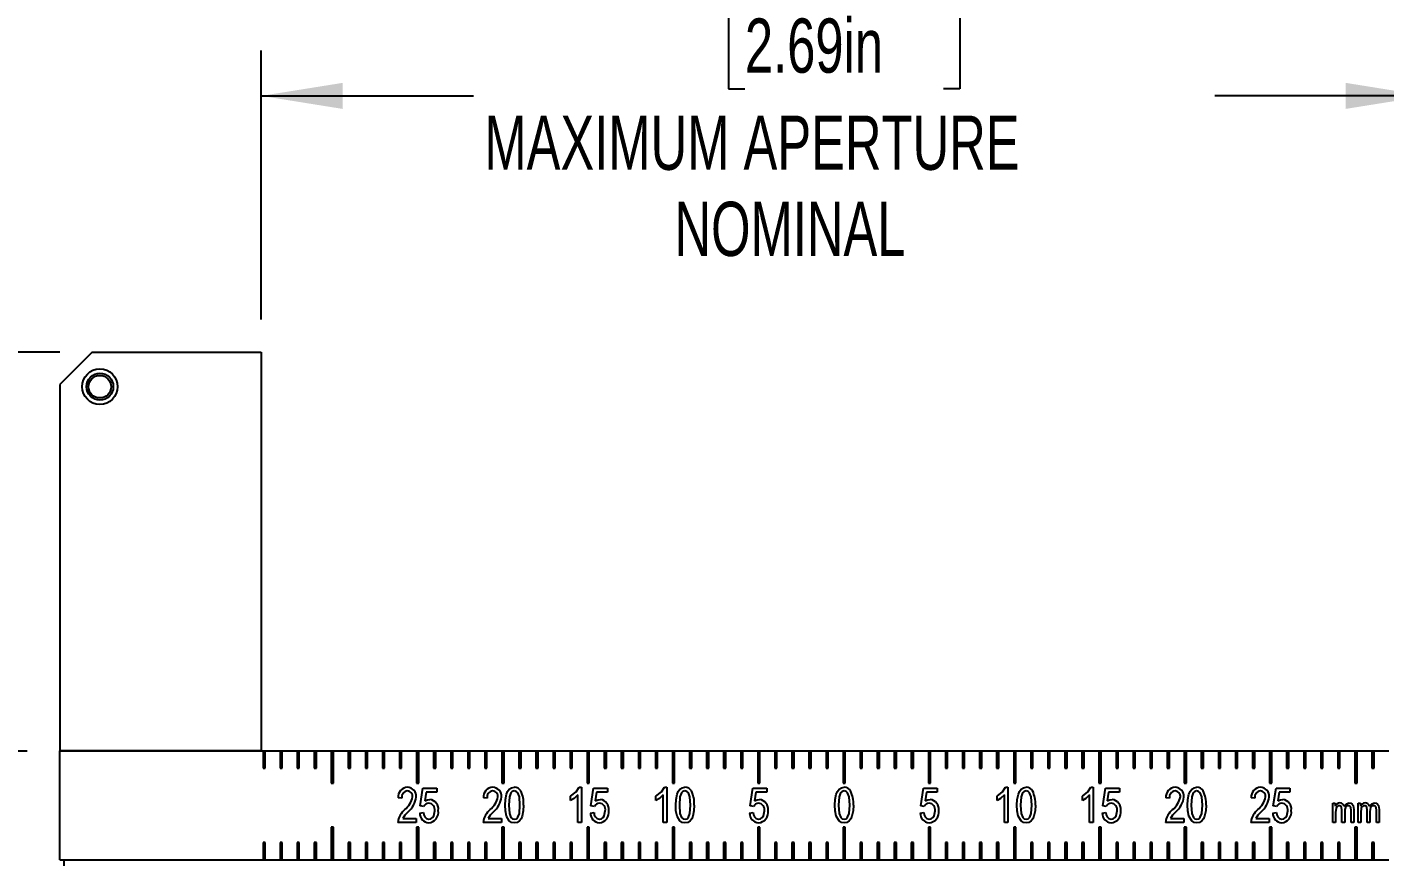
# Model space of a CAD drawing. Extents: x 0 to 278, y 1 to 215.
# Drawn here: x 47.9 to 100.9, y 109.9 to 142.5 of the extents above; entities that cross this region are included whole.
import ezdxf
from ezdxf.enums import TextEntityAlignment as Align

# ---------------------------------------------------------------- set-up
doc = ezdxf.new("R2010")
doc.units = 0
doc.layers.get('0').update_dxf_attribs({"linetype": 'CONTINUOUS'})
doc.dimstyles.new('SLDDIMSTYLE0', dxfattribs={"dimtxt": 2.116667, "dimasz": 3.175, "dimexe": 0, "dimexo": 0.0625, "dimgap": 0.529167, "dimtad": 0, "dimtih": 1, "dimtoh": 1, "dimlfac": 1.5, "dimrnd": 1e-09, "dimzin": 12, "dimsah": 1, "dimcen": 0.09, "dimazin": 3, "dimtfac": 1, "dimtofl": 0, "dimtmove": 0, "dimatfit": 3})

# ---------------------------------------------------------------- blocks, each defined once
blk = doc.blocks.new('_D')
at = {"color": 7, "linetype": 'CONTINUOUS'}
for p, q in [((75.925, 143.444), (75.281, 143.444)), ((75.281, 143.444), (75.281, 140.08)), ((83.682, 143.444), (84.326, 143.444)), ((84.326, 143.444), (84.326, 140.08)), ((57.028, 131.08), (57.028, 141.588)), ((102.579, 131.08), (102.579, 141.588)), ((75.281, 140.08), (75.925, 140.08)), ((84.326, 140.08), (83.682, 140.08)), ((57.028, 139.81), (65.316, 139.81)), ((102.579, 139.81), (94.291, 139.81))]:
    blk.add_line(p, q, dxfattribs=at)
for points in [[(57.028, 139.81), (60.203, 139.302), (60.203, 140.318)], [(102.579, 139.81), (99.404, 140.318), (99.404, 139.302)]]:
    blk.add_solid(points, dxfattribs=at)
at = {"color": 7, "linetype": 'CONTINUOUS', "width": 0.7}
for s, height, p in [('68.3mm', 2.1167, (74.422, 143.873, -4.49)), ('2.69in', 2.1167, (75.925, 140.08, -4.49)), ('MAXIMUM APERTURE', 2.11667, (65.745, 136.288, -4.49)), ('NOMINAL', 2.1167, (73.173, 132.925, -4.49))]:
    blk.add_text(s, height=height, dxfattribs=at).set_placement(p, align=Align.BOTTOM_LEFT)
blk = doc.blocks.new('_D_3')
at = {"color": 7, "linetype": 'CONTINUOUS'}
for p, q in [((49.154, 129.81), (40.111, 129.81)), ((41.889, 129.81), (41.889, 125.813)), ((38.01, 122.021), (37.367, 122.021)), ((37.367, 122.021), (37.367, 118.657)), ((45.768, 122.021), (46.411, 122.021)), ((46.411, 122.021), (46.411, 118.657)), ((37.367, 118.657), (38.01, 118.657)), ((46.411, 118.657), (45.768, 118.657)), ((41.889, 114.231), (41.889, 118.228)), ((47.884, 114.231), (40.111, 114.231))]:
    blk.add_line(p, q, dxfattribs=at)
for points in [[(41.889, 129.81), (41.381, 126.635), (42.397, 126.635)], [(41.889, 114.231), (42.397, 117.406), (41.381, 117.406)]]:
    blk.add_solid(points, dxfattribs=at)
at = {"color": 7, "linetype": 'CONTINUOUS', "width": 0.7}
for s, p in [('23.4mm', (36.507, 122.45, -4.49)), ('0.92in', (38.01, 118.657, -4.49))]:
    blk.add_text(s, height=2.1167, dxfattribs=at).set_placement(p, align=Align.BOTTOM_LEFT)

msp = doc.modelspace()

# ---------------------------------------------------------------- linework, layer by layer
at = {"color": 7, "linetype": 'CONTINUOUS'}
for p, q in [((50.4243, 129.8099), (49.1543, 128.5399)), ((50.4243, 129.8099), (57.0283, 129.8099)), ((57.0283, 129.8099), (57.0283, 114.2313)), ((49.1543, 128.5399), (49.1543, 114.2313)), ((57.0283, 114.2313), (49.1543, 114.2313)), ((49.1543, 109.9846), (49.1543, 114.2313)), ((49.1543, 114.2313), (57.0946, 114.2313)), ((57.0946, 114.2313), (57.0946, 113.5673)), ((57.0946, 114.2313), (57.1793, 114.2313)), ((57.1793, 113.5673), (57.1793, 114.2313)), ((57.1793, 114.2313), (57.7613, 114.2313)), ((57.7613, 114.2313), (57.7613, 113.5673)), ((57.7613, 114.2313), (57.846, 114.2313)), ((57.846, 113.5673), (57.846, 114.2313)), ((57.846, 114.2313), (58.428, 114.2313)), ((58.428, 114.2313), (58.428, 113.5673)), ((58.428, 114.2313), (58.5126, 114.2313)), ((58.5126, 113.5673), (58.5126, 114.2313)), ((58.5126, 114.2313), (59.0946, 114.2313)), ((59.0946, 114.2313), (59.0946, 113.5673)), ((59.0946, 114.2313), (59.1793, 114.2313)), ((59.1793, 113.5673), (59.1793, 114.2313)), ((59.1793, 114.2313), (59.7613, 114.2313)), ((59.7613, 114.2313), (59.7613, 112.9746)), ((59.7613, 114.2313), (59.846, 114.2313)), ((59.846, 112.9746), (59.846, 114.2313)), ((59.846, 114.2313), (60.428, 114.2313)), ((60.428, 114.2313), (60.428, 113.5673)), ((60.428, 114.2313), (60.5126, 114.2313)), ((60.5126, 113.5673), (60.5126, 114.2313)), ((60.5126, 114.2313), (61.0946, 114.2313)), ((61.0946, 114.2313), (61.0946, 113.5673)), ((61.0946, 114.2313), (61.1793, 114.2313)), ((61.1793, 113.5673), (61.1793, 114.2313)), ((61.1793, 114.2313), (61.7613, 114.2313)), ((61.7613, 114.2313), (61.7613, 113.5673)), ((61.7613, 114.2313), (61.846, 114.2313)), ((61.846, 113.5673), (61.846, 114.2313)), ((61.846, 114.2313), (62.428, 114.2313)), ((62.428, 114.2313), (62.428, 113.5673)), ((62.428, 114.2313), (62.5126, 114.2313)), ((62.5126, 113.5673), (62.5126, 114.2313)), ((62.5126, 114.2313), (63.0946, 114.2313)), ((63.0946, 114.2313), (63.0946, 112.9746)), ((63.0946, 114.2313), (63.1793, 114.2313)), ((63.1793, 112.9746), (63.1793, 114.2313)), ((63.1793, 114.2313), (63.7613, 114.2313)), ((63.7613, 114.2313), (63.7613, 113.5673)), ((63.7613, 114.2313), (63.846, 114.2313)), ((63.846, 113.5673), (63.846, 114.2313)), ((63.846, 114.2313), (64.428, 114.2313)), ((64.428, 114.2313), (64.428, 113.5673)), ((64.428, 114.2313), (64.5126, 114.2313)), ((64.5126, 113.5673), (64.5126, 114.2313)), ((64.5126, 114.2313), (65.0946, 114.2313)), ((65.0946, 114.2313), (65.0946, 113.5673)), ((65.0946, 114.2313), (65.1793, 114.2313)), ((65.1793, 113.5673), (65.1793, 114.2313)), ((65.1793, 114.2313), (65.7613, 114.2313)), ((65.7613, 114.2313), (65.7613, 113.5673)), ((65.7613, 114.2313), (65.846, 114.2313)), ((65.846, 113.5673), (65.846, 114.2313)), ((65.846, 114.2313), (66.428, 114.2313)), ((66.428, 114.2313), (66.428, 112.9746)), ((66.428, 114.2313), (66.5126, 114.2313)), ((66.5126, 112.9746), (66.5126, 114.2313)), ((66.5126, 114.2313), (67.0946, 114.2313)), ((67.0946, 114.2313), (67.0946, 113.5673)), ((67.0946, 114.2313), (67.1793, 114.2313)), ((67.1793, 113.5673), (67.1793, 114.2313)), ((67.1793, 114.2313), (67.7613, 114.2313)), ((67.7613, 114.2313), (67.7613, 113.5673)), ((67.7613, 114.2313), (67.846, 114.2313)), ((67.846, 113.5673), (67.846, 114.2313)), ((67.846, 114.2313), (68.428, 114.2313)), ((68.428, 114.2313), (68.428, 113.5673)), ((68.428, 114.2313), (68.5126, 114.2313)), ((68.5126, 113.5673), (68.5126, 114.2313)), ((68.5126, 114.2313), (69.0946, 114.2313)), ((69.0946, 114.2313), (69.0946, 113.5673)), ((69.0946, 114.2313), (69.1793, 114.2313)), ((69.1793, 113.5673), (69.1793, 114.2313)), ((69.1793, 114.2313), (69.7613, 114.2313)), ((69.7613, 114.2313), (69.7613, 112.9746)), ((69.7613, 114.2313), (69.846, 114.2313)), ((69.846, 112.9746), (69.846, 114.2313)), ((69.846, 114.2313), (70.428, 114.2313)), ((70.428, 114.2313), (70.428, 113.5673)), ((70.428, 114.2313), (70.5126, 114.2313)), ((70.5126, 113.5673), (70.5126, 114.2313)), ((70.5126, 114.2313), (71.0946, 114.2313)), ((71.0946, 114.2313), (71.0946, 113.5673)), ((71.0946, 114.2313), (71.1793, 114.2313)), ((71.1793, 113.5673), (71.1793, 114.2313)), ((71.1793, 114.2313), (71.7613, 114.2313)), ((71.7613, 114.2313), (71.7613, 113.5673)), ((71.7613, 114.2313), (71.846, 114.2313)), ((71.846, 113.5673), (71.846, 114.2313)), ((71.846, 114.2313), (72.428, 114.2313)), ((72.428, 114.2313), (72.428, 113.5673)), ((72.428, 114.2313), (72.5126, 114.2313)), ((72.5126, 113.5673), (72.5126, 114.2313)), ((72.5126, 114.2313), (73.0946, 114.2313)), ((73.0946, 114.2313), (73.0946, 112.9746)), ((73.0946, 114.2313), (73.1793, 114.2313)), ((73.1793, 112.9746), (73.1793, 114.2313)), ((73.1793, 114.2313), (73.7613, 114.2313)), ((73.7613, 114.2313), (73.7613, 113.5673)), ((73.7613, 114.2313), (73.846, 114.2313)), ((73.846, 113.5673), (73.846, 114.2313)), ((73.846, 114.2313), (74.428, 114.2313)), ((74.428, 114.2313), (74.428, 113.5673)), ((74.428, 114.2313), (74.5126, 114.2313)), ((74.5126, 113.5673), (74.5126, 114.2313)), ((74.5126, 114.2313), (75.0946, 114.2313)), ((75.0946, 114.2313), (75.0946, 113.5673)), ((75.0946, 114.2313), (75.1793, 114.2313)), ((75.1793, 113.5673), (75.1793, 114.2313)), ((75.1793, 114.2313), (75.7613, 114.2313)), ((75.7613, 114.2313), (75.7613, 113.5673)), ((75.7613, 114.2313), (75.846, 114.2313)), ((75.846, 113.5673), (75.846, 114.2313)), ((75.846, 114.2313), (76.428, 114.2313)), ((76.428, 114.2313), (76.428, 112.9746)), ((76.428, 114.2313), (76.5126, 114.2313)), ((76.5126, 112.9746), (76.5126, 114.2313)), ((76.5126, 114.2313), (77.0946, 114.2313)), ((77.0946, 114.2313), (77.0946, 113.5673)), ((77.0946, 114.2313), (77.1793, 114.2313)), ((77.1793, 113.5673), (77.1793, 114.2313)), ((77.1793, 114.2313), (77.7613, 114.2313)), ((77.7613, 114.2313), (77.7613, 113.5673)), ((77.7613, 114.2313), (77.846, 114.2313)), ((77.846, 113.5673), (77.846, 114.2313)), ((77.846, 114.2313), (78.428, 114.2313)), ((78.428, 114.2313), (78.428, 113.5673)), ((78.428, 114.2313), (78.5126, 114.2313)), ((78.5126, 113.5673), (78.5126, 114.2313)), ((78.5126, 114.2313), (79.0946, 114.2313)), ((79.0946, 114.2313), (79.0946, 113.5673)), ((79.0946, 114.2313), (79.1793, 114.2313)), ((79.1793, 113.5673), (79.1793, 114.2313)), ((79.1793, 114.2313), (79.7613, 114.2313)), ((79.7613, 114.2313), (79.7613, 112.9746)), ((79.7613, 114.2313), (79.846, 114.2313)), ((79.846, 112.9746), (79.846, 114.2313)), ((79.846, 114.2313), (80.428, 114.2313)), ((80.428, 114.2313), (80.428, 113.5673)), ((80.428, 114.2313), (80.5126, 114.2313)), ((80.5126, 113.5673), (80.5126, 114.2313)), ((80.5126, 114.2313), (81.0946, 114.2313)), ((81.0946, 114.2313), (81.0946, 113.5673)), ((81.0946, 114.2313), (81.1793, 114.2313)), ((81.1793, 113.5673), (81.1793, 114.2313)), ((81.1793, 114.2313), (81.7613, 114.2313)), ((81.7613, 114.2313), (81.7613, 113.5673)), ((81.7613, 114.2313), (81.846, 114.2313)), ((81.846, 113.5673), (81.846, 114.2313)), ((81.846, 114.2313), (82.428, 114.2313)), ((82.428, 114.2313), (82.428, 113.5673)), ((82.428, 114.2313), (82.5126, 114.2313)), ((82.5126, 113.5673), (82.5126, 114.2313)), ((82.5126, 114.2313), (83.0946, 114.2313)), ((83.0946, 114.2313), (83.0946, 112.9746)), ((83.0946, 114.2313), (83.1793, 114.2313)), ((83.1793, 112.9746), (83.1793, 114.2313)), ((83.1793, 114.2313), (83.7613, 114.2313)), ((83.7613, 114.2313), (83.7613, 113.5673)), ((83.7613, 114.2313), (83.846, 114.2313)), ((83.846, 113.5673), (83.846, 114.2313)), ((83.846, 114.2313), (84.428, 114.2313)), ((84.428, 114.2313), (84.428, 113.5673)), ((84.428, 114.2313), (84.5126, 114.2313)), ((84.5126, 113.5673), (84.5126, 114.2313)), ((84.5126, 114.2313), (85.0946, 114.2313)), ((85.0946, 114.2313), (85.0946, 113.5673)), ((85.0946, 114.2313), (85.1793, 114.2313)), ((85.1793, 113.5673), (85.1793, 114.2313)), ((85.1793, 114.2313), (85.7613, 114.2313)), ((85.7613, 114.2313), (85.7613, 113.5673)), ((85.7613, 114.2313), (85.846, 114.2313)), ((85.846, 113.5673), (85.846, 114.2313)), ((85.846, 114.2313), (86.428, 114.2313)), ((86.428, 114.2313), (86.428, 112.9746)), ((86.428, 114.2313), (86.5126, 114.2313)), ((86.5126, 112.9746), (86.5126, 114.2313)), ((86.5126, 114.2313), (87.0946, 114.2313)), ((87.0946, 114.2313), (87.0946, 113.5673)), ((87.0946, 114.2313), (87.1793, 114.2313)), ((87.1793, 113.5673), (87.1793, 114.2313)), ((87.1793, 114.2313), (87.7613, 114.2313)), ((87.7613, 114.2313), (87.7613, 113.5673)), ((87.7613, 114.2313), (87.846, 114.2313)), ((87.846, 113.5673), (87.846, 114.2313)), ((87.846, 114.2313), (88.428, 114.2313)), ((88.428, 114.2313), (88.428, 113.5673)), ((88.428, 114.2313), (88.5126, 114.2313)), ((88.5126, 113.5673), (88.5126, 114.2313)), ((88.5126, 114.2313), (89.0946, 114.2313)), ((89.0946, 114.2313), (89.0946, 113.5673)), ((89.0946, 114.2313), (89.1793, 114.2313)), ((89.1793, 113.5673), (89.1793, 114.2313)), ((89.1793, 114.2313), (89.7613, 114.2313)), ((89.7613, 114.2313), (89.7613, 112.9746)), ((89.7613, 114.2313), (89.846, 114.2313)), ((89.846, 112.9746), (89.846, 114.2313)), ((89.846, 114.2313), (90.428, 114.2313)), ((90.428, 114.2313), (90.428, 113.5673)), ((90.428, 114.2313), (90.5126, 114.2313)), ((90.5126, 113.5673), (90.5126, 114.2313)), ((90.5126, 114.2313), (91.0946, 114.2313)), ((91.0946, 114.2313), (91.0946, 113.5673)), ((91.0946, 114.2313), (91.1793, 114.2313)), ((91.1793, 113.5673), (91.1793, 114.2313)), ((91.1793, 114.2313), (91.7613, 114.2313)), ((91.7613, 114.2313), (91.7613, 113.5673)), ((91.7613, 114.2313), (91.846, 114.2313)), ((91.846, 113.5673), (91.846, 114.2313)), ((91.846, 114.2313), (92.428, 114.2313)), ((92.428, 114.2313), (92.428, 113.5673)), ((92.428, 114.2313), (92.5126, 114.2313)), ((92.5126, 113.5673), (92.5126, 114.2313)), ((92.5126, 114.2313), (93.0946, 114.2313)), ((93.0946, 114.2313), (93.0946, 112.9746)), ((93.0946, 114.2313), (93.1793, 114.2313)), ((93.1793, 112.9746), (93.1793, 114.2313)), ((93.1793, 114.2313), (93.7613, 114.2313)), ((93.7613, 114.2313), (93.7613, 113.5673)), ((93.7613, 114.2313), (93.846, 114.2313)), ((93.846, 113.5673), (93.846, 114.2313)), ((93.846, 114.2313), (94.428, 114.2313)), ((94.428, 114.2313), (94.428, 113.5673)), ((94.428, 114.2313), (94.5126, 114.2313)), ((94.5126, 113.5673), (94.5126, 114.2313)), ((94.5126, 114.2313), (95.0946, 114.2313)), ((95.0946, 114.2313), (95.0946, 113.5673)), ((95.0946, 114.2313), (95.1793, 114.2313)), ((95.1793, 113.5673), (95.1793, 114.2313)), ((95.1793, 114.2313), (95.7613, 114.2313)), ((95.7613, 114.2313), (95.7613, 113.5673)), ((95.7613, 114.2313), (95.846, 114.2313)), ((95.846, 113.5673), (95.846, 114.2313)), ((95.846, 114.2313), (96.428, 114.2313)), ((96.428, 114.2313), (96.428, 112.9746)), ((96.428, 114.2313), (96.5126, 114.2313)), ((96.5126, 112.9746), (96.5126, 114.2313)), ((96.5126, 114.2313), (97.0946, 114.2313)), ((97.0946, 114.2313), (97.0946, 113.5673)), ((97.0946, 114.2313), (97.1793, 114.2313)), ((97.1793, 113.5673), (97.1793, 114.2313)), ((97.1793, 114.2313), (97.7613, 114.2313)), ((97.7613, 114.2313), (97.7613, 113.5673)), ((97.7613, 114.2313), (97.846, 114.2313)), ((97.846, 113.5673), (97.846, 114.2313)), ((97.846, 114.2313), (98.428, 114.2313)), ((98.428, 114.2313), (98.428, 113.5673)), ((98.428, 114.2313), (98.5126, 114.2313)), ((98.5126, 113.5673), (98.5126, 114.2313)), ((98.5126, 114.2313), (99.0946, 114.2313)), ((99.0946, 114.2313), (99.0946, 113.5673)), ((99.0946, 114.2313), (99.1793, 114.2313)), ((99.1793, 113.5673), (99.1793, 114.2313)), ((99.1793, 114.2313), (99.7613, 114.2313)), ((99.7613, 114.2313), (99.7613, 112.9746)), ((99.7613, 114.2313), (99.846, 114.2313)), ((99.846, 112.9746), (99.846, 114.2313)), ((99.846, 114.2313), (100.428, 114.2313)), ((100.428, 114.2313), (100.428, 113.5673)), ((100.428, 114.2313), (100.5126, 114.2313)), ((100.5126, 113.5673), (100.5126, 114.2313)), ((100.5126, 114.2313), (101.0946, 114.2313)), ((57.0946, 113.5673), (57.1793, 113.5673)), ((57.7613, 113.5673), (57.846, 113.5673)), ((58.428, 113.5673), (58.5126, 113.5673)), ((59.0946, 113.5673), (59.1793, 113.5673)), ((60.428, 113.5673), (60.5126, 113.5673)), ((61.0946, 113.5673), (61.1793, 113.5673)), ((61.7613, 113.5673), (61.846, 113.5673)), ((62.428, 113.5673), (62.5126, 113.5673)), ((63.7613, 113.5673), (63.846, 113.5673)), ((64.428, 113.5673), (64.5126, 113.5673)), ((65.0946, 113.5673), (65.1793, 113.5673)), ((65.7613, 113.5673), (65.846, 113.5673)), ((67.0946, 113.5673), (67.1793, 113.5673)), ((67.7613, 113.5673), (67.846, 113.5673)), ((68.428, 113.5673), (68.5126, 113.5673)), ((69.0946, 113.5673), (69.1793, 113.5673)), ((70.428, 113.5673), (70.5126, 113.5673)), ((71.0946, 113.5673), (71.1793, 113.5673)), ((71.7613, 113.5673), (71.846, 113.5673)), ((72.428, 113.5673), (72.5126, 113.5673)), ((73.7613, 113.5673), (73.846, 113.5673)), ((74.428, 113.5673), (74.5126, 113.5673)), ((75.0946, 113.5673), (75.1793, 113.5673)), ((75.7613, 113.5673), (75.846, 113.5673)), ((77.0946, 113.5673), (77.1793, 113.5673)), ((77.7613, 113.5673), (77.846, 113.5673)), ((78.428, 113.5673), (78.5126, 113.5673)), ((79.0946, 113.5673), (79.1793, 113.5673)), ((80.428, 113.5673), (80.5126, 113.5673)), ((81.0946, 113.5673), (81.1793, 113.5673)), ((81.7613, 113.5673), (81.846, 113.5673)), ((82.428, 113.5673), (82.5126, 113.5673)), ((83.7613, 113.5673), (83.846, 113.5673)), ((84.428, 113.5673), (84.5126, 113.5673)), ((85.0946, 113.5673), (85.1793, 113.5673)), ((85.7613, 113.5673), (85.846, 113.5673)), ((87.0946, 113.5673), (87.1793, 113.5673)), ((87.7613, 113.5673), (87.846, 113.5673)), ((88.428, 113.5673), (88.5126, 113.5673)), ((89.0946, 113.5673), (89.1793, 113.5673)), ((90.428, 113.5673), (90.5126, 113.5673)), ((91.0946, 113.5673), (91.1793, 113.5673)), ((91.7613, 113.5673), (91.846, 113.5673)), ((92.428, 113.5673), (92.5126, 113.5673)), ((93.7613, 113.5673), (93.846, 113.5673)), ((94.428, 113.5673), (94.5126, 113.5673)), ((95.0946, 113.5673), (95.1793, 113.5673)), ((95.7613, 113.5673), (95.846, 113.5673)), ((97.0946, 113.5673), (97.1793, 113.5673)), ((97.7613, 113.5673), (97.846, 113.5673)), ((98.428, 113.5673), (98.5126, 113.5673)), ((99.0946, 113.5673), (99.1793, 113.5673)), ((100.428, 113.5673), (100.5126, 113.5673)), ((59.7613, 112.9746), (59.846, 112.9746)), ((63.0946, 112.9746), (63.1793, 112.9746)), ((63.2403, 112.0838), (63.3459, 112.7779)), ((63.3459, 112.7779), (63.8913, 112.7779)), ((63.4638, 112.6196), (63.4129, 112.2851)), ((63.8913, 112.6196), (63.4638, 112.6196)), ((63.8913, 112.7779), (63.8913, 112.6196)), ((66.428, 112.9746), (66.5126, 112.9746)), ((69.3968, 111.4409), (69.3968, 112.5141)), ((69.4463, 112.8131), (69.5375, 112.8131)), ((69.5375, 112.8131), (69.5375, 111.4409)), ((69.7613, 112.9746), (69.846, 112.9746)), ((69.907, 112.0838), (70.0125, 112.7779)), ((70.0125, 112.7779), (70.5579, 112.7779)), ((70.1305, 112.6196), (70.0796, 112.2851)), ((70.5579, 112.6196), (70.1305, 112.6196)), ((70.5579, 112.7779), (70.5579, 112.6196)), ((72.7301, 111.4409), (72.7301, 112.5141)), ((72.7796, 112.8131), (72.8709, 112.8131)), ((72.8709, 112.8131), (72.8709, 111.4409)), ((73.0946, 112.9746), (73.1793, 112.9746)), ((76.1272, 112.0838), (76.2328, 112.7779)), ((76.2328, 112.7779), (76.7782, 112.7779)), ((76.3507, 112.6196), (76.2999, 112.2851)), ((76.7782, 112.6196), (76.3507, 112.6196)), ((76.428, 112.9746), (76.5126, 112.9746)), ((76.7782, 112.7779), (76.7782, 112.6196)), ((79.7613, 112.9746), (79.846, 112.9746)), ((82.7939, 112.0838), (82.8994, 112.7779)), ((82.8994, 112.7779), (83.4448, 112.7779)), ((83.0174, 112.6196), (82.9665, 112.2851)), ((83.4448, 112.6196), (83.0174, 112.6196)), ((83.0946, 112.9746), (83.1793, 112.9746)), ((83.4448, 112.7779), (83.4448, 112.6196)), ((86.0634, 111.4409), (86.0634, 112.5141)), ((86.1129, 112.8131), (86.2042, 112.8131)), ((86.2042, 112.8131), (86.2042, 111.4409)), ((86.428, 112.9746), (86.5126, 112.9746)), ((89.3968, 111.4409), (89.3968, 112.5141)), ((89.4463, 112.8131), (89.5375, 112.8131)), ((89.5375, 112.8131), (89.5375, 111.4409)), ((89.7613, 112.9746), (89.846, 112.9746)), ((89.907, 112.0838), (90.0125, 112.7779)), ((90.0125, 112.7779), (90.5579, 112.7779)), ((90.1305, 112.6196), (90.0796, 112.2851)), ((90.5579, 112.6196), (90.1305, 112.6196)), ((90.5579, 112.7779), (90.5579, 112.6196)), ((93.0946, 112.9746), (93.1793, 112.9746)), ((96.428, 112.9746), (96.5126, 112.9746)), ((96.5736, 112.0838), (96.6792, 112.7779)), ((96.6792, 112.7779), (97.2246, 112.7779)), ((96.7971, 112.6196), (96.7463, 112.2851)), ((97.2246, 112.6196), (96.7971, 112.6196)), ((97.2246, 112.7779), (97.2246, 112.6196)), ((99.7613, 112.9746), (99.846, 112.9746)), ((62.519, 112.3909), (62.3783, 112.4085)), ((63.3811, 112.0638), (63.2403, 112.0838)), ((65.8523, 112.3909), (65.7116, 112.4085)), ((69.1153, 112.3029), (69.1153, 112.4613)), ((70.0477, 112.0638), (69.907, 112.0838)), ((72.4486, 112.3029), (72.4486, 112.4613)), ((76.268, 112.0638), (76.1272, 112.0838)), ((82.9346, 112.0638), (82.7939, 112.0838)), ((85.782, 112.3029), (85.782, 112.4613)), ((89.1153, 112.3029), (89.1153, 112.4613)), ((90.0477, 112.0638), (89.907, 112.0838)), ((92.519, 112.3909), (92.3783, 112.4085)), ((95.8523, 112.3909), (95.7116, 112.4085)), ((96.7144, 112.0638), (96.5736, 112.0838)), ((98.8964, 112.188), (98.9898, 112.188)), ((98.8964, 111.4409), (98.8964, 112.188)), ((98.9898, 112.188), (98.9898, 112.0827)), ((99.7236, 111.9514), (99.7236, 111.4409)), ((99.8837, 112.188), (99.9771, 112.188)), ((99.8837, 111.4409), (99.8837, 112.188)), ((99.9771, 112.188), (99.9771, 112.0827)), ((100.7109, 111.9514), (100.7109, 111.4409)), ((63.082, 111.4409), (62.3607, 111.4409)), ((62.5542, 111.5992), (63.082, 111.5992)), ((63.082, 111.5992), (63.082, 111.4409)), ((63.2227, 111.8103), (63.3635, 111.8279)), ((66.4153, 111.4409), (65.694, 111.4409)), ((65.8875, 111.5992), (66.4153, 111.5992)), ((66.4153, 111.5992), (66.4153, 111.4409)), ((69.5375, 111.4409), (69.3968, 111.4409)), ((69.8894, 111.8103), (70.0301, 111.8279)), ((72.8709, 111.4409), (72.7301, 111.4409)), ((76.1096, 111.8103), (76.2504, 111.8279)), ((82.7763, 111.8103), (82.917, 111.8279)), ((86.2042, 111.4409), (86.0634, 111.4409)), ((89.5375, 111.4409), (89.3968, 111.4409)), ((89.8894, 111.8103), (90.0301, 111.8279)), ((93.082, 111.4409), (92.3607, 111.4409)), ((92.5542, 111.5992), (93.082, 111.5992)), ((93.082, 111.5992), (93.082, 111.4409)), ((96.4153, 111.4409), (95.694, 111.4409)), ((95.8875, 111.5992), (96.4153, 111.5992)), ((96.4153, 111.5992), (96.4153, 111.4409)), ((96.5561, 111.8103), (96.6968, 111.8279)), ((99.0031, 111.4409), (98.8964, 111.4409)), ((99.0031, 111.8282), (99.0031, 111.4409)), ((99.2566, 111.4409), (99.2566, 111.926)), ((99.3633, 111.4409), (99.2566, 111.4409)), ((99.3633, 111.8747), (99.3633, 111.4409)), ((99.6168, 111.4409), (99.6168, 111.9112)), ((99.7236, 111.4409), (99.6168, 111.4409)), ((99.9904, 111.4409), (99.8837, 111.4409)), ((99.9904, 111.8282), (99.9904, 111.4409)), ((100.2439, 111.4409), (100.2439, 111.926)), ((100.3506, 111.4409), (100.2439, 111.4409)), ((100.3506, 111.8747), (100.3506, 111.4409)), ((100.6041, 111.4409), (100.6041, 111.9112)), ((100.7109, 111.4409), (100.6041, 111.4409)), ((59.846, 111.2546), (59.7613, 111.2546)), ((59.7613, 111.2546), (59.7613, 109.9846)), ((59.846, 109.9846), (59.846, 111.2546)), ((63.1793, 111.2546), (63.0946, 111.2546)), ((63.0946, 111.2546), (63.0946, 109.9846)), ((63.1793, 109.9846), (63.1793, 111.2546)), ((66.5126, 111.2546), (66.428, 111.2546)), ((66.428, 111.2546), (66.428, 109.9846)), ((66.5126, 109.9846), (66.5126, 111.2546)), ((69.846, 111.2546), (69.7613, 111.2546)), ((69.7613, 111.2546), (69.7613, 109.9846)), ((69.846, 109.9846), (69.846, 111.2546)), ((73.1793, 111.2546), (73.0946, 111.2546)), ((73.0946, 111.2546), (73.0946, 109.9846)), ((73.1793, 109.9846), (73.1793, 111.2546)), ((76.5126, 111.2546), (76.428, 111.2546)), ((76.428, 111.2546), (76.428, 109.9846)), ((76.5126, 109.9846), (76.5126, 111.2546)), ((79.846, 111.2546), (79.7613, 111.2546)), ((79.7613, 111.2546), (79.7613, 109.9846)), ((79.846, 109.9846), (79.846, 111.2546)), ((83.1793, 111.2546), (83.0946, 111.2546)), ((83.0946, 111.2546), (83.0946, 109.9846)), ((83.1793, 109.9846), (83.1793, 111.2546)), ((86.5126, 111.2546), (86.428, 111.2546)), ((86.428, 111.2546), (86.428, 109.9846)), ((86.5126, 109.9846), (86.5126, 111.2546)), ((89.846, 111.2546), (89.7613, 111.2546)), ((89.7613, 111.2546), (89.7613, 109.9846)), ((89.846, 109.9846), (89.846, 111.2546)), ((93.1793, 111.2546), (93.0946, 111.2546)), ((93.0946, 111.2546), (93.0946, 109.9846)), ((93.1793, 109.9846), (93.1793, 111.2546)), ((96.5126, 111.2546), (96.428, 111.2546)), ((96.428, 111.2546), (96.428, 109.9846)), ((96.5126, 109.9846), (96.5126, 111.2546)), ((99.846, 111.2546), (99.7613, 111.2546)), ((99.7613, 111.2546), (99.7613, 109.9846)), ((99.846, 109.9846), (99.846, 111.2546)), ((57.1793, 110.6619), (57.0946, 110.6619)), ((57.0946, 110.6619), (57.0946, 109.9846)), ((57.1793, 109.9846), (57.1793, 110.6619)), ((57.846, 110.6619), (57.7613, 110.6619)), ((57.7613, 110.6619), (57.7613, 109.9846)), ((57.846, 109.9846), (57.846, 110.6619)), ((58.5126, 110.6619), (58.428, 110.6619)), ((58.428, 110.6619), (58.428, 109.9846)), ((58.5126, 109.9846), (58.5126, 110.6619)), ((59.1793, 110.6619), (59.0946, 110.6619)), ((59.0946, 110.6619), (59.0946, 109.9846)), ((59.1793, 109.9846), (59.1793, 110.6619)), ((60.5126, 110.6619), (60.428, 110.6619)), ((60.428, 110.6619), (60.428, 109.9846)), ((60.5126, 109.9846), (60.5126, 110.6619)), ((61.1793, 110.6619), (61.0946, 110.6619)), ((61.0946, 110.6619), (61.0946, 109.9846)), ((61.1793, 109.9846), (61.1793, 110.6619)), ((61.846, 110.6619), (61.7613, 110.6619)), ((61.7613, 110.6619), (61.7613, 109.9846)), ((61.846, 109.9846), (61.846, 110.6619)), ((62.5126, 110.6619), (62.428, 110.6619)), ((62.428, 110.6619), (62.428, 109.9846)), ((62.5126, 109.9846), (62.5126, 110.6619)), ((63.846, 110.6619), (63.7613, 110.6619)), ((63.7613, 110.6619), (63.7613, 109.9846)), ((63.846, 109.9846), (63.846, 110.6619)), ((64.5126, 110.6619), (64.428, 110.6619)), ((64.428, 110.6619), (64.428, 109.9846)), ((64.5126, 109.9846), (64.5126, 110.6619)), ((65.1793, 110.6619), (65.0946, 110.6619)), ((65.0946, 110.6619), (65.0946, 109.9846)), ((65.1793, 109.9846), (65.1793, 110.6619)), ((65.846, 110.6619), (65.7613, 110.6619)), ((65.7613, 110.6619), (65.7613, 109.9846)), ((65.846, 109.9846), (65.846, 110.6619)), ((67.1793, 110.6619), (67.0946, 110.6619)), ((67.0946, 110.6619), (67.0946, 109.9846)), ((67.1793, 109.9846), (67.1793, 110.6619)), ((67.846, 110.6619), (67.7613, 110.6619)), ((67.7613, 110.6619), (67.7613, 109.9846)), ((67.846, 109.9846), (67.846, 110.6619)), ((68.5126, 110.6619), (68.428, 110.6619)), ((68.428, 110.6619), (68.428, 109.9846)), ((68.5126, 109.9846), (68.5126, 110.6619)), ((69.1793, 110.6619), (69.0946, 110.6619)), ((69.0946, 110.6619), (69.0946, 109.9846)), ((69.1793, 109.9846), (69.1793, 110.6619)), ((70.5126, 110.6619), (70.428, 110.6619)), ((70.428, 110.6619), (70.428, 109.9846)), ((70.5126, 109.9846), (70.5126, 110.6619)), ((71.1793, 110.6619), (71.0946, 110.6619)), ((71.0946, 110.6619), (71.0946, 109.9846)), ((71.1793, 109.9846), (71.1793, 110.6619)), ((71.846, 110.6619), (71.7613, 110.6619)), ((71.7613, 110.6619), (71.7613, 109.9846)), ((71.846, 109.9846), (71.846, 110.6619)), ((72.5126, 110.6619), (72.428, 110.6619)), ((72.428, 110.6619), (72.428, 109.9846)), ((72.5126, 109.9846), (72.5126, 110.6619)), ((73.846, 110.6619), (73.7613, 110.6619)), ((73.7613, 110.6619), (73.7613, 109.9846)), ((73.846, 109.9846), (73.846, 110.6619)), ((74.5126, 110.6619), (74.428, 110.6619)), ((74.428, 110.6619), (74.428, 109.9846)), ((74.5126, 109.9846), (74.5126, 110.6619)), ((75.1793, 110.6619), (75.0946, 110.6619)), ((75.0946, 110.6619), (75.0946, 109.9846)), ((75.1793, 109.9846), (75.1793, 110.6619)), ((75.846, 110.6619), (75.7613, 110.6619)), ((75.7613, 110.6619), (75.7613, 109.9846)), ((75.846, 109.9846), (75.846, 110.6619)), ((77.1793, 110.6619), (77.0946, 110.6619)), ((77.0946, 110.6619), (77.0946, 109.9846)), ((77.1793, 109.9846), (77.1793, 110.6619)), ((77.846, 110.6619), (77.7613, 110.6619)), ((77.7613, 110.6619), (77.7613, 109.9846)), ((77.846, 109.9846), (77.846, 110.6619)), ((78.5126, 110.6619), (78.428, 110.6619)), ((78.428, 110.6619), (78.428, 109.9846)), ((78.5126, 109.9846), (78.5126, 110.6619)), ((79.1793, 110.6619), (79.0946, 110.6619)), ((79.0946, 110.6619), (79.0946, 109.9846)), ((79.1793, 109.9846), (79.1793, 110.6619)), ((80.5126, 110.6619), (80.428, 110.6619)), ((80.428, 110.6619), (80.428, 109.9846)), ((80.5126, 109.9846), (80.5126, 110.6619)), ((81.1793, 110.6619), (81.0946, 110.6619)), ((81.0946, 110.6619), (81.0946, 109.9846)), ((81.1793, 109.9846), (81.1793, 110.6619)), ((81.846, 110.6619), (81.7613, 110.6619)), ((81.7613, 110.6619), (81.7613, 109.9846)), ((81.846, 109.9846), (81.846, 110.6619)), ((82.5126, 110.6619), (82.428, 110.6619)), ((82.428, 110.6619), (82.428, 109.9846)), ((82.5126, 109.9846), (82.5126, 110.6619)), ((83.846, 110.6619), (83.7613, 110.6619)), ((83.7613, 110.6619), (83.7613, 109.9846)), ((83.846, 109.9846), (83.846, 110.6619)), ((84.5126, 110.6619), (84.428, 110.6619)), ((84.428, 110.6619), (84.428, 109.9846)), ((84.5126, 109.9846), (84.5126, 110.6619)), ((85.1793, 110.6619), (85.0946, 110.6619)), ((85.0946, 110.6619), (85.0946, 109.9846)), ((85.1793, 109.9846), (85.1793, 110.6619)), ((85.846, 110.6619), (85.7613, 110.6619)), ((85.7613, 110.6619), (85.7613, 109.9846)), ((85.846, 109.9846), (85.846, 110.6619)), ((87.1793, 110.6619), (87.0946, 110.6619)), ((87.0946, 110.6619), (87.0946, 109.9846)), ((87.1793, 109.9846), (87.1793, 110.6619)), ((87.846, 110.6619), (87.7613, 110.6619)), ((87.7613, 110.6619), (87.7613, 109.9846)), ((87.846, 109.9846), (87.846, 110.6619)), ((88.5126, 110.6619), (88.428, 110.6619)), ((88.428, 110.6619), (88.428, 109.9846)), ((88.5126, 109.9846), (88.5126, 110.6619)), ((89.1793, 110.6619), (89.0946, 110.6619)), ((89.0946, 110.6619), (89.0946, 109.9846)), ((89.1793, 109.9846), (89.1793, 110.6619)), ((90.5126, 110.6619), (90.428, 110.6619)), ((90.428, 110.6619), (90.428, 109.9846)), ((90.5126, 109.9846), (90.5126, 110.6619)), ((91.1793, 110.6619), (91.0946, 110.6619)), ((91.0946, 110.6619), (91.0946, 109.9846)), ((91.1793, 109.9846), (91.1793, 110.6619)), ((91.846, 110.6619), (91.7613, 110.6619)), ((91.7613, 110.6619), (91.7613, 109.9846)), ((91.846, 109.9846), (91.846, 110.6619)), ((92.5126, 110.6619), (92.428, 110.6619)), ((92.428, 110.6619), (92.428, 109.9846)), ((92.5126, 109.9846), (92.5126, 110.6619)), ((93.846, 110.6619), (93.7613, 110.6619)), ((93.7613, 110.6619), (93.7613, 109.9846)), ((93.846, 109.9846), (93.846, 110.6619)), ((94.5126, 110.6619), (94.428, 110.6619)), ((94.428, 110.6619), (94.428, 109.9846)), ((94.5126, 109.9846), (94.5126, 110.6619)), ((95.1793, 110.6619), (95.0946, 110.6619)), ((95.0946, 110.6619), (95.0946, 109.9846)), ((95.1793, 109.9846), (95.1793, 110.6619)), ((95.846, 110.6619), (95.7613, 110.6619)), ((95.7613, 110.6619), (95.7613, 109.9846)), ((95.846, 109.9846), (95.846, 110.6619)), ((97.1793, 110.6619), (97.0946, 110.6619)), ((97.0946, 110.6619), (97.0946, 109.9846)), ((97.1793, 109.9846), (97.1793, 110.6619)), ((97.846, 110.6619), (97.7613, 110.6619)), ((97.7613, 110.6619), (97.7613, 109.9846)), ((97.846, 109.9846), (97.846, 110.6619)), ((98.5126, 110.6619), (98.428, 110.6619)), ((98.428, 110.6619), (98.428, 109.9846)), ((98.5126, 109.9846), (98.5126, 110.6619)), ((99.1793, 110.6619), (99.0946, 110.6619)), ((99.0946, 110.6619), (99.0946, 109.9846)), ((99.1793, 109.9846), (99.1793, 110.6619)), ((100.5126, 110.6619), (100.428, 110.6619)), ((100.428, 110.6619), (100.428, 109.9846)), ((100.5126, 109.9846), (100.5126, 110.6619)), ((49.1543, 109.9846), (57.0946, 109.9846)), ((49.3236, 109.7453), (49.3236, 109.9846)), ((57.0946, 109.9846), (57.1793, 109.9846)), ((57.1793, 109.9846), (57.7613, 109.9846)), ((57.7613, 109.9846), (57.846, 109.9846)), ((57.846, 109.9846), (58.428, 109.9846)), ((58.428, 109.9846), (58.5126, 109.9846)), ((58.5126, 109.9846), (59.0946, 109.9846)), ((59.0946, 109.9846), (59.1793, 109.9846)), ((59.1793, 109.9846), (59.7613, 109.9846)), ((59.7613, 109.9846), (59.846, 109.9846)), ((59.846, 109.9846), (60.428, 109.9846)), ((60.428, 109.9846), (60.5126, 109.9846)), ((60.5126, 109.9846), (61.0946, 109.9846)), ((61.0946, 109.9846), (61.1793, 109.9846)), ((61.1793, 109.9846), (61.7613, 109.9846)), ((61.7613, 109.9846), (61.846, 109.9846)), ((61.846, 109.9846), (62.428, 109.9846)), ((62.428, 109.9846), (62.5126, 109.9846)), ((62.5126, 109.9846), (63.0946, 109.9846)), ((63.0946, 109.9846), (63.1793, 109.9846)), ((63.1793, 109.9846), (63.7613, 109.9846)), ((63.7613, 109.9846), (63.846, 109.9846)), ((63.846, 109.9846), (64.428, 109.9846)), ((64.428, 109.9846), (64.5126, 109.9846)), ((64.5126, 109.9846), (65.0946, 109.9846)), ((65.0946, 109.9846), (65.1793, 109.9846)), ((65.1793, 109.9846), (65.7613, 109.9846)), ((65.7613, 109.9846), (65.846, 109.9846)), ((65.846, 109.9846), (66.428, 109.9846)), ((66.428, 109.9846), (66.5126, 109.9846)), ((66.5126, 109.9846), (67.0946, 109.9846)), ((67.0946, 109.9846), (67.1793, 109.9846)), ((67.1793, 109.9846), (67.7613, 109.9846)), ((67.7613, 109.9846), (67.846, 109.9846)), ((67.846, 109.9846), (68.428, 109.9846)), ((68.428, 109.9846), (68.5126, 109.9846)), ((68.5126, 109.9846), (69.0946, 109.9846)), ((69.0946, 109.9846), (69.1793, 109.9846)), ((69.1793, 109.9846), (69.7613, 109.9846)), ((69.7613, 109.9846), (69.846, 109.9846)), ((69.846, 109.9846), (70.428, 109.9846)), ((70.428, 109.9846), (70.5126, 109.9846)), ((70.5126, 109.9846), (71.0946, 109.9846)), ((71.0946, 109.9846), (71.1793, 109.9846)), ((71.1793, 109.9846), (71.7613, 109.9846)), ((71.7613, 109.9846), (71.846, 109.9846)), ((71.846, 109.9846), (72.428, 109.9846)), ((72.428, 109.9846), (72.5126, 109.9846)), ((72.5126, 109.9846), (73.0946, 109.9846)), ((73.0946, 109.9846), (73.1793, 109.9846)), ((73.1793, 109.9846), (73.7613, 109.9846)), ((73.7613, 109.9846), (73.846, 109.9846)), ((73.846, 109.9846), (74.428, 109.9846)), ((74.428, 109.9846), (74.5126, 109.9846)), ((74.5126, 109.9846), (75.0946, 109.9846)), ((75.0946, 109.9846), (75.1793, 109.9846)), ((75.1793, 109.9846), (75.7613, 109.9846)), ((75.7613, 109.9846), (75.846, 109.9846)), ((75.846, 109.9846), (76.428, 109.9846)), ((76.428, 109.9846), (76.5126, 109.9846)), ((76.5126, 109.9846), (77.0946, 109.9846)), ((77.0946, 109.9846), (77.1793, 109.9846)), ((77.1793, 109.9846), (77.7613, 109.9846)), ((77.7613, 109.9846), (77.846, 109.9846)), ((77.846, 109.9846), (78.428, 109.9846)), ((78.428, 109.9846), (78.5126, 109.9846)), ((78.5126, 109.9846), (79.0946, 109.9846)), ((79.0946, 109.9846), (79.1793, 109.9846)), ((79.1793, 109.9846), (79.7613, 109.9846)), ((79.7613, 109.9846), (79.846, 109.9846)), ((79.846, 109.9846), (80.428, 109.9846)), ((80.428, 109.9846), (80.5126, 109.9846)), ((80.5126, 109.9846), (81.0946, 109.9846)), ((81.0946, 109.9846), (81.1793, 109.9846)), ((81.1793, 109.9846), (81.7613, 109.9846)), ((81.7613, 109.9846), (81.846, 109.9846)), ((81.846, 109.9846), (82.428, 109.9846)), ((82.428, 109.9846), (82.5126, 109.9846)), ((82.5126, 109.9846), (83.0946, 109.9846)), ((83.0946, 109.9846), (83.1793, 109.9846)), ((83.1793, 109.9846), (83.7613, 109.9846)), ((83.7613, 109.9846), (83.846, 109.9846)), ((83.846, 109.9846), (84.428, 109.9846)), ((84.428, 109.9846), (84.5126, 109.9846)), ((84.5126, 109.9846), (85.0946, 109.9846)), ((85.0946, 109.9846), (85.1793, 109.9846)), ((85.1793, 109.9846), (85.7613, 109.9846)), ((85.7613, 109.9846), (85.846, 109.9846)), ((85.846, 109.9846), (86.428, 109.9846)), ((86.428, 109.9846), (86.5126, 109.9846)), ((86.5126, 109.9846), (87.0946, 109.9846)), ((87.0946, 109.9846), (87.1793, 109.9846)), ((87.1793, 109.9846), (87.7613, 109.9846)), ((87.7613, 109.9846), (87.846, 109.9846)), ((87.846, 109.9846), (88.428, 109.9846)), ((88.428, 109.9846), (88.5126, 109.9846)), ((88.5126, 109.9846), (89.0946, 109.9846)), ((89.0946, 109.9846), (89.1793, 109.9846)), ((89.1793, 109.9846), (89.7613, 109.9846)), ((89.7613, 109.9846), (89.846, 109.9846)), ((89.846, 109.9846), (90.428, 109.9846)), ((90.428, 109.9846), (90.5126, 109.9846)), ((90.5126, 109.9846), (91.0946, 109.9846)), ((91.0946, 109.9846), (91.1793, 109.9846)), ((91.1793, 109.9846), (91.7613, 109.9846)), ((91.7613, 109.9846), (91.846, 109.9846)), ((91.846, 109.9846), (92.428, 109.9846)), ((92.428, 109.9846), (92.5126, 109.9846)), ((92.5126, 109.9846), (93.0946, 109.9846)), ((93.0946, 109.9846), (93.1793, 109.9846)), ((93.1793, 109.9846), (93.7613, 109.9846)), ((93.7613, 109.9846), (93.846, 109.9846)), ((93.846, 109.9846), (94.428, 109.9846)), ((94.428, 109.9846), (94.5126, 109.9846)), ((94.5126, 109.9846), (95.0946, 109.9846)), ((95.0946, 109.9846), (95.1793, 109.9846)), ((95.1793, 109.9846), (95.7613, 109.9846)), ((95.7613, 109.9846), (95.846, 109.9846)), ((95.846, 109.9846), (96.428, 109.9846)), ((96.428, 109.9846), (96.5126, 109.9846)), ((96.5126, 109.9846), (97.0946, 109.9846)), ((97.0946, 109.9846), (97.1793, 109.9846)), ((97.1793, 109.9846), (97.7613, 109.9846)), ((97.7613, 109.9846), (97.846, 109.9846)), ((97.846, 109.9846), (98.428, 109.9846)), ((98.428, 109.9846), (98.5126, 109.9846)), ((98.5126, 109.9846), (99.0946, 109.9846)), ((99.0946, 109.9846), (99.1793, 109.9846)), ((99.1793, 109.9846), (99.7613, 109.9846)), ((99.7613, 109.9846), (99.846, 109.9846)), ((99.846, 109.9846), (100.428, 109.9846)), ((100.428, 109.9846), (100.5126, 109.9846)), ((100.5126, 109.9846), (101.0946, 109.9846))]:
    msp.add_line(p, q, dxfattribs=at)
at = {"color": 7, "linetype": 'CONTINUOUS', "flags": 128}
for points in [[(66.5561, 112.1177), (66.5671, 112.3354), (66.6109, 112.5488), (66.6541, 112.6488), (66.7194, 112.7358), (66.8106, 112.7945), (66.9175, 112.8131)], [(66.9118, 112.6724), (66.8351, 112.6493), (66.7786, 112.5917), (66.7206, 112.4414), (66.6968, 112.1182)], [(67.1366, 112.1182), (67.1122, 112.4457), (67.0506, 112.5966), (66.9904, 112.6518), (66.9118, 112.6724)], [(69.1153, 112.4613), (69.3285, 112.6332), (69.4463, 112.8131)], [(69.3968, 112.5141), (69.2491, 112.3824), (69.1153, 112.3029)], [(72.4486, 112.4613), (72.6618, 112.6332), (72.7796, 112.8131)], [(72.7301, 112.5141), (72.5824, 112.3824), (72.4486, 112.3029)], [(73.2227, 112.1177), (73.2338, 112.3354), (73.2776, 112.5488), (73.3208, 112.6488), (73.3861, 112.7358), (73.4773, 112.7945), (73.5842, 112.8131)], [(73.5784, 112.6724), (73.5018, 112.6493), (73.4453, 112.5917), (73.3873, 112.4414), (73.3635, 112.1182)], [(73.8033, 112.1182), (73.7789, 112.4457), (73.7173, 112.5966), (73.6571, 112.6518), (73.5784, 112.6724)], [(79.443, 112.1177), (79.4541, 112.3354), (79.4978, 112.5488), (79.541, 112.6488), (79.6063, 112.7358), (79.6975, 112.7945), (79.8044, 112.8131)], [(79.7987, 112.6724), (79.722, 112.6493), (79.6656, 112.5917), (79.6075, 112.4414), (79.5837, 112.1182)], [(80.0235, 112.1182), (79.9991, 112.4457), (79.9375, 112.5966), (79.8773, 112.6518), (79.7987, 112.6724)], [(85.782, 112.4613), (85.9952, 112.6332), (86.1129, 112.8131)], [(86.0634, 112.5141), (85.9157, 112.3824), (85.782, 112.3029)], [(86.5561, 112.1177), (86.5671, 112.3354), (86.6109, 112.5488), (86.6541, 112.6488), (86.7194, 112.7358), (86.8106, 112.7945), (86.9175, 112.8131)], [(86.9118, 112.6724), (86.8351, 112.6493), (86.7786, 112.5917), (86.7206, 112.4414), (86.6968, 112.1182)], [(87.1366, 112.1182), (87.1122, 112.4457), (87.0506, 112.5966), (86.9904, 112.6518), (86.9118, 112.6724)], [(89.1153, 112.4613), (89.3285, 112.6332), (89.4463, 112.8131)], [(89.3968, 112.5141), (89.2491, 112.3824), (89.1153, 112.3029)], [(93.2227, 112.1177), (93.2338, 112.3354), (93.2776, 112.5488), (93.3208, 112.6488), (93.3861, 112.7358), (93.4773, 112.7945), (93.5842, 112.8131)], [(93.5784, 112.6724), (93.5018, 112.6493), (93.4453, 112.5917), (93.3873, 112.4414), (93.3635, 112.1182)], [(93.8033, 112.1182), (93.7789, 112.4457), (93.7173, 112.5966), (93.6571, 112.6518), (93.5784, 112.6724)], [(63.4129, 112.2851), (63.522, 112.3278), (63.6136, 112.3381)], [(66.9159, 111.4233), (66.8096, 111.4434), (66.7191, 111.5028), (66.6073, 111.687), (66.5658, 111.9003), (66.5561, 112.1177)], [(66.6968, 112.1182), (66.7211, 111.7915), (66.7822, 111.6408), (66.8417, 111.5851), (66.92, 111.564)], [(67.2774, 112.1177), (67.2662, 111.9001), (67.2222, 111.687), (67.1792, 111.5871), (67.114, 111.5001), (67.0228, 111.4417), (66.9159, 111.4233)], [(66.92, 111.564), (66.9969, 111.5868), (67.0539, 111.6442), (67.1128, 111.7944), (67.1366, 112.1182)], [(70.0796, 112.2851), (70.1887, 112.3278), (70.2803, 112.3381)], [(73.5826, 111.4233), (73.4762, 111.4434), (73.3857, 111.5028), (73.274, 111.687), (73.2325, 111.9003), (73.2227, 112.1177)], [(73.3635, 112.1182), (73.3878, 111.7915), (73.4489, 111.6408), (73.5084, 111.5851), (73.5867, 111.564)], [(73.944, 112.1177), (73.9329, 111.9001), (73.8889, 111.687), (73.8458, 111.5871), (73.7806, 111.5001), (73.6894, 111.4417), (73.5826, 111.4233)], [(73.5867, 111.564), (73.6636, 111.5868), (73.7206, 111.6442), (73.7794, 111.7944), (73.8033, 112.1182)], [(76.2999, 112.2851), (76.409, 112.3278), (76.5005, 112.3381)], [(79.8028, 111.4233), (79.6965, 111.4434), (79.606, 111.5028), (79.4942, 111.687), (79.4527, 111.9003), (79.443, 112.1177)], [(79.5837, 112.1182), (79.608, 111.7915), (79.6691, 111.6408), (79.7286, 111.5851), (79.8069, 111.564)], [(80.1643, 112.1177), (80.1531, 111.9001), (80.1091, 111.687), (80.0661, 111.5871), (80.0009, 111.5001), (79.9097, 111.4417), (79.8028, 111.4233)], [(79.8069, 111.564), (79.8839, 111.5868), (79.9408, 111.6442), (79.9997, 111.7944), (80.0235, 112.1182)], [(82.9665, 112.2851), (83.0756, 112.3278), (83.1672, 112.3381)], [(86.9159, 111.4233), (86.8096, 111.4434), (86.7191, 111.5028), (86.6073, 111.687), (86.5658, 111.9003), (86.5561, 112.1177)], [(86.6968, 112.1182), (86.7211, 111.7915), (86.7822, 111.6408), (86.8417, 111.5851), (86.92, 111.564)], [(87.2774, 112.1177), (87.2662, 111.9001), (87.2222, 111.687), (87.1792, 111.5871), (87.114, 111.5001), (87.0228, 111.4417), (86.9159, 111.4233)], [(86.92, 111.564), (86.9969, 111.5868), (87.0539, 111.6442), (87.1128, 111.7944), (87.1366, 112.1182)], [(90.0796, 112.2851), (90.1887, 112.3278), (90.2803, 112.3381)], [(93.5826, 111.4233), (93.4762, 111.4434), (93.3857, 111.5028), (93.274, 111.687), (93.2325, 111.9003), (93.2227, 112.1177)], [(93.3635, 112.1182), (93.3878, 111.7915), (93.4489, 111.6408), (93.5084, 111.5851), (93.5867, 111.564)], [(93.944, 112.1177), (93.9329, 111.9001), (93.8889, 111.687), (93.8458, 111.5871), (93.7806, 111.5001), (93.6894, 111.4417), (93.5826, 111.4233)], [(93.5867, 111.564), (93.6636, 111.5868), (93.7206, 111.6442), (93.7794, 111.7944), (93.8033, 112.1182)], [(96.7463, 112.2851), (96.8554, 112.3278), (96.9469, 112.3381)], [(99.1524, 112.0946), (99.11, 112.0884), (99.0721, 112.0684), (99.0429, 112.0369), (99.0241, 111.9983), (99.0031, 111.8282)], [(99.2566, 111.926), (99.2402, 112.0363), (99.2261, 112.0604), (99.2056, 112.0795), (99.1802, 112.0912), (99.1524, 112.0946)], [(99.3467, 112.0736), (99.4351, 112.1726), (99.5351, 112.2014)], [(99.5113, 112.0946), (99.4744, 112.0898), (99.4405, 112.0747), (99.3909, 112.02), (99.3688, 111.949), (99.3633, 111.8747)], [(99.6168, 111.9112), (99.6035, 112.0299), (99.5892, 112.0562), (99.5677, 112.0769), (99.5409, 112.0903), (99.5113, 112.0946)], [(99.5351, 112.2014), (99.6006, 112.1915), (99.6576, 112.158), (99.6966, 112.1046), (99.7236, 111.9514)], [(100.1397, 112.0946), (100.0973, 112.0884), (100.0594, 112.0684), (100.0302, 112.0369), (100.0114, 111.9983), (99.9904, 111.8282)], [(100.2439, 111.926), (100.2275, 112.0363), (100.2134, 112.0604), (100.1929, 112.0795), (100.1675, 112.0912), (100.1397, 112.0946)], [(100.334, 112.0736), (100.4224, 112.1726), (100.5224, 112.2014)], [(100.4987, 112.0946), (100.4617, 112.0898), (100.4278, 112.0747), (100.3782, 112.02), (100.3561, 111.949), (100.3506, 111.8747)], [(100.6041, 111.9112), (100.5908, 112.0299), (100.5765, 112.0562), (100.555, 112.0769), (100.5282, 112.0903), (100.4987, 112.0946)], [(100.5224, 112.2014), (100.5879, 112.1915), (100.6449, 112.158), (100.6839, 112.1046), (100.7109, 111.9514)], [(62.7634, 111.8623), (62.6362, 111.7225), (62.5542, 111.5992)], [(63.5707, 111.564), (63.6518, 111.5824), (63.7181, 111.6331), (63.7651, 111.7022), (63.8033, 111.8944)], [(66.0967, 111.8623), (65.9695, 111.7225), (65.8875, 111.5992)], [(70.2374, 111.564), (70.3185, 111.5824), (70.3847, 111.6331), (70.4318, 111.7022), (70.47, 111.8944)], [(76.4576, 111.564), (76.5387, 111.5824), (76.605, 111.6331), (76.652, 111.7022), (76.6902, 111.8944)], [(83.1243, 111.564), (83.2054, 111.5824), (83.2716, 111.6331), (83.3187, 111.7022), (83.3569, 111.8944)], [(90.2374, 111.564), (90.3185, 111.5824), (90.3847, 111.6331), (90.4318, 111.7022), (90.47, 111.8944)], [(92.7634, 111.8623), (92.6362, 111.7225), (92.5542, 111.5992)], [(96.0967, 111.8623), (95.9695, 111.7225), (95.8875, 111.5992)], [(96.9041, 111.564), (96.9852, 111.5824), (97.0514, 111.6331), (97.0985, 111.7022), (97.1366, 111.8944)]]:
    msp.add_lwpolyline(points, dxfattribs=at)
at = {"color": 7, "linetype": 'CONTINUOUS'}
for radius in [0.6943, 0.5249, 0.4403]:
    msp.add_circle((50.7206, 128.4553), radius, dxfattribs=at)
for centre, radius, start, end in [((62.7473, 112.4426), 0.3707, 91.30402, 185.27455), ((62.7588, 112.4306), 0.2431, 95.93744, 189.39723), ((62.7262, 112.4566), 0.216, 354.60504, 88.02122), ((62.7324, 112.4624), 0.3508, 355.27289, 88.9348), ((66.0807, 112.4426), 0.3707, 91.30435, 185.27383), ((66.0922, 112.4306), 0.2431, 95.93706, 189.39762), ((66.0596, 112.4566), 0.216, 354.60638, 88.01989), ((66.0657, 112.4624), 0.3508, 355.273, 88.9347), ((66.9217, 112.5315), 0.2817, 29.4977, 90.84906), ((66.2222, 112.1939), 1.058, 355.8657, 26.75426), ((73.5884, 112.5315), 0.2817, 29.4977, 90.84906), ((72.8888, 112.1939), 1.058, 355.86629, 26.75367), ((79.8086, 112.5315), 0.2817, 29.4977, 90.84906), ((79.1091, 112.1939), 1.058, 355.8657, 26.75426), ((86.9217, 112.5315), 0.2817, 29.4977, 90.84906), ((86.2221, 112.1939), 1.058, 355.866, 26.75397), ((92.7473, 112.4426), 0.3707, 91.30435, 185.27402), ((92.7588, 112.4306), 0.2431, 95.93706, 189.39762), ((92.7262, 112.4566), 0.216, 354.60559, 88.02034), ((92.7324, 112.4624), 0.3508, 355.27287, 88.93483), ((93.5884, 112.5315), 0.2817, 29.4977, 90.84906), ((92.8888, 112.1939), 1.058, 355.866, 26.75397), ((96.0807, 112.4426), 0.3707, 91.30435, 185.27422), ((96.0922, 112.4306), 0.2431, 95.93681, 189.39819), ((96.0596, 112.4566), 0.216, 354.60565, 88.02062), ((96.0657, 112.4624), 0.3508, 355.27281, 88.93499), ((62.116, 112.6043), 0.8421, 308.32853, 348.49206), ((62.2292, 112.5347), 0.8587, 308.46386, 353.2349), ((63.5811, 111.981), 0.2165, 91.8014, 157.51287), ((63.5488, 111.9401), 0.2586, 349.84035, 84.33112), ((63.5564, 111.9516), 0.3908, 352.73395, 81.58128), ((65.4494, 112.6043), 0.8421, 308.32837, 348.4918), ((65.5626, 112.5347), 0.8587, 308.46437, 353.23476), ((70.2478, 111.981), 0.2165, 91.80114, 157.51244), ((70.2154, 111.9401), 0.2586, 349.8392, 84.33168), ((70.2231, 111.9516), 0.3908, 352.73411, 81.58112), ((76.468, 111.981), 0.2165, 91.80066, 157.5136), ((76.4357, 111.9401), 0.2586, 349.84005, 84.33142), ((76.4433, 111.9516), 0.3908, 352.73434, 81.58131), ((83.1347, 111.981), 0.2165, 91.80114, 157.51244), ((83.1023, 111.9401), 0.2586, 349.8392, 84.33168), ((83.11, 111.9516), 0.3908, 352.73411, 81.58112), ((90.2478, 111.981), 0.2165, 91.8009, 157.51302), ((90.2154, 111.9401), 0.2586, 349.83977, 84.3314), ((90.2231, 111.9516), 0.3908, 352.73422, 81.58122), ((92.1161, 112.6043), 0.8421, 308.32841, 348.49218), ((92.2292, 112.5347), 0.8587, 308.46418, 353.23496), ((95.4494, 112.6043), 0.8421, 308.32861, 348.49197), ((95.5626, 112.5347), 0.8587, 308.46429, 353.23484), ((96.9144, 111.981), 0.2165, 91.8009, 157.5132), ((96.8821, 111.9401), 0.2586, 349.83975, 84.33142), ((96.8897, 111.9516), 0.3908, 352.73442, 81.58112), ((99.1798, 111.9899), 0.2115, 91.45479, 153.96339), ((99.1825, 112.0322), 0.1693, 14.12756, 92.7117), ((100.1671, 111.9899), 0.2115, 91.45469, 153.96367), ((100.1698, 112.0322), 0.1693, 14.12736, 92.71189), ((63.1126, 111.3537), 0.757, 128.79805, 173.38618), ((63.5961, 111.7961), 0.3736, 177.82379, 266.32127), ((63.6121, 111.8099), 0.2493, 175.84509, 260.44881), ((63.5284, 111.8411), 0.4201, 275.96569, 8.36186), ((66.4459, 111.3537), 0.757, 128.79805, 173.38618), ((70.2627, 111.7961), 0.3736, 177.8233, 266.32176), ((70.2788, 111.8099), 0.2493, 175.84516, 260.44807), ((70.1951, 111.8411), 0.4201, 275.96601, 8.36154), ((76.483, 111.7961), 0.3736, 177.8224, 266.32266), ((76.499, 111.8099), 0.2493, 175.84541, 260.44782), ((76.4154, 111.8411), 0.4201, 275.9662, 8.36135), ((83.1497, 111.7961), 0.3736, 177.8233, 266.32176), ((83.1657, 111.8099), 0.2493, 175.84516, 260.44807), ((83.082, 111.8411), 0.4201, 275.96601, 8.36154), ((90.2627, 111.7961), 0.3736, 177.82285, 266.32221), ((90.2788, 111.8099), 0.2493, 175.8459, 260.44766), ((90.1951, 111.8411), 0.4201, 275.96611, 8.36144), ((93.1126, 111.3537), 0.757, 128.79776, 173.38625), ((96.4459, 111.3537), 0.757, 128.79747, 173.38632), ((96.9294, 111.7961), 0.3736, 177.82289, 266.32217), ((96.9454, 111.8099), 0.2493, 175.84578, 260.44762), ((96.8618, 111.8411), 0.4201, 275.96613, 8.36132)]:
    msp.add_arc(centre, radius, start, end, dxfattribs=at)

# ---------------------------------------------------------------- dimensions: what is measured, and where the dimension line sits
dim = msp.add_linear_dim(base=(102.579, 139.8099), p1=(57.0283, 129.8099), p2=(102.579, 129.8099), text='<>\\PMAXIMUM APERTURE\\PNOMINAL', dimstyle='SLDDIMSTYLE0', dxfattribs=at)
dim.commit()
dim.dimension.update_dxf_attribs({"geometry": '_D', "text_midpoint": (79.8036, 139.8099), "dimtype": 160})
dim = msp.add_linear_dim(base=(41.889, 129.8099), p1=(49.1543, 114.2313), p2=(50.4243, 129.8099), angle=90, dimstyle='SLDDIMSTYLE0', dxfattribs=at)
dim.commit()
dim.dimension.update_dxf_attribs({"geometry": '_D_3', "text_midpoint": (41.889, 122.0206), "dimtype": 160})

doc.saveas('drawing.dxf')
